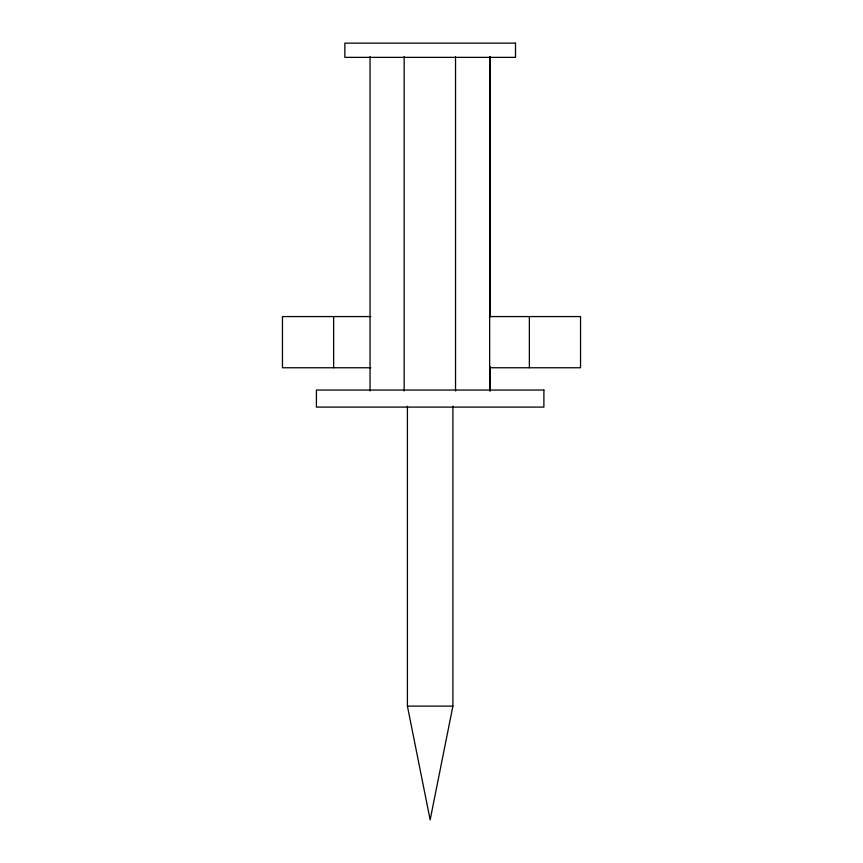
<?xml version="1.0" encoding="UTF-8"?>
<svg xmlns="http://www.w3.org/2000/svg" width="863" height="863" viewBox="0 0 863 863"><rect width="100%" height="100%" fill="white"/><g stroke="black" fill="none" stroke-linecap="round" stroke-linejoin="round"><path stroke-width="1.29" d="M452.902 406.279L452.902 706.117L430.152 819.85L407.412 706.117L407.412 406.279M370.788 316.57L282.46 316.57L282.46 367.757L370.788 367.757M489.558 316.57L580.54 316.57L580.54 367.757L489.558 367.757M407.412 706.117L452.902 706.117M529.364 316.57L529.364 367.757M490.27 56.634L490.27 316.786M490.27 366.667L490.27 390.928M489.655 56.634L489.655 390.928M455.535 56.634L455.535 390.928M404.164 56.634L404.164 390.928M370.044 56.634L370.044 390.928M333.636 316.57L333.636 367.757M515.513 43.15L344.855 43.15L344.855 57.368L515.513 57.368L515.513 43.15M543.895 390.044L316.419 390.044L316.419 407.099L543.895 407.099L543.895 390.044"/></g></svg>
